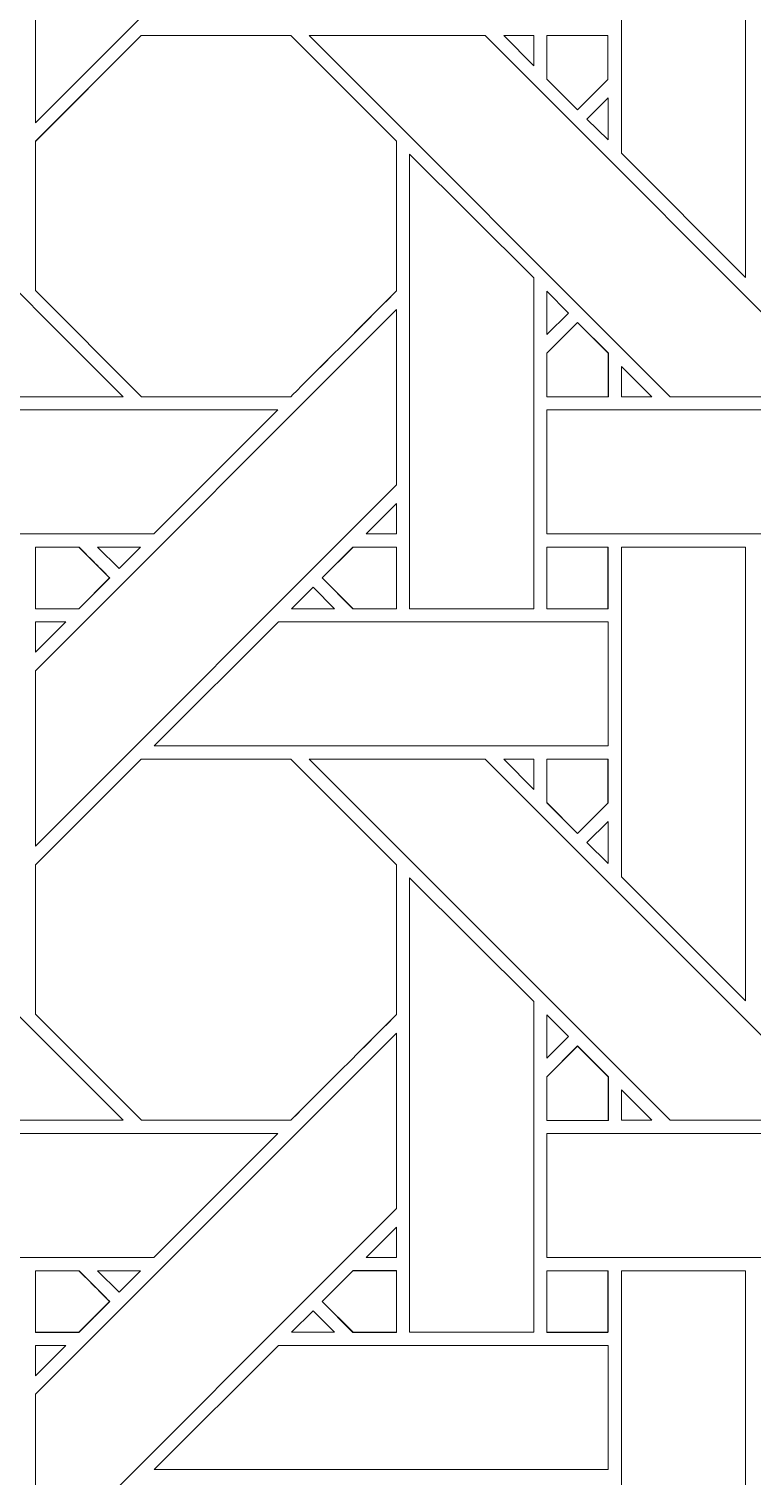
# Model space of a CAD drawing. Header units: inches. Extents: x 3.4 to 21.4, y 0.1 to 18.1.
# Drawn here: x 5.971 to 6.919, y 2.225 to 4.122 of the extents above; entities that cross this region are included whole.
import ezdxf

# ---------------------------------------------------------------- set-up
doc = ezdxf.new("R2010")
doc.units = ezdxf.units.IN
doc.header["$MEASUREMENT"] = 0
doc.layers.add('Design', color=7, linetype='Continuous', lineweight=0)

msp = doc.modelspace()

# ---------------------------------------------------------------- linework, layer by layer
at = {"layer": 'Design'}
for points, knots in [([(3.38285403781467, 18.09476386176223), (3.38285403781467, 18.09476386176223), (3.38285403781467, 0.0947638617621528), (3.38285403781467, 0.0947638617621528), (3.38285403781467, 0.0947638617621528), (21.38285319010416, 0.0947638617621528), (21.38285319010416, 0.0947638617621528), (21.38285319010416, 0.0947638617621528), (21.38285319010416, 18.09476386176223), (21.38285319010416, 18.09476386176223), (21.38285319010416, 18.09476386176223), (3.38285403781467, 18.09476386176223), (3.38285403781467, 18.09476386176223)], [0, 0, 0, 0, 1, 1, 1, 2, 2, 2, 3, 3, 3, 4, 4, 4, 4]), ([(4.240178465013311, 17.23743939418778), (4.240178465013311, 17.23743939418778), (4.240178465013311, 0.9520883293365487), (4.240178465013311, 0.9520883293365487), (4.240178465013311, 0.9520883293365487), (20.52552876290555, 0.9520883293365487), (20.52552876290555, 0.9520883293365487), (20.52552876290555, 0.9520883293365487), (20.52552876290555, 17.23743939418778), (20.52552876290555, 17.23743939418778), (20.52552876290555, 17.23743939418778), (4.240178465013311, 17.23743939418778), (4.240178465013311, 17.23743939418778)], [0, 0, 0, 0, 1, 1, 1, 2, 2, 2, 3, 3, 3, 4, 4, 4, 4]), ([(6.115727742513032, 4.365862528483072), (6.165230645073797, 4.415086534288194), (6.397539774576822, 4.647565205891926), (6.45297071668838, 4.703037685818141), (6.45297071668838, 4.703037685818141), (6.45297071668838, 4.473008897569443), (6.45297071668838, 4.473008897569443), (6.45297071668838, 4.473008897569443), (5.979307386610255, 3.999352349175346), (5.979307386610255, 3.999352349175346), (5.979307386610255, 3.999352349175346), (5.979307386610255, 4.229448954264322), (5.979307386610255, 4.229448954264322), (5.979307386610255, 4.229448954264322), (6.115727742513032, 4.365862528483072), (6.115727742513032, 4.365862528483072)], [0, 0, 0, 0, 1, 1, 1, 2, 2, 2, 3, 3, 3, 4, 4, 4, 5, 5, 5, 5]), ([(6.910884433322482, 4.391563415527343), (6.910884433322482, 4.391563415527343), (6.910884433322482, 3.796440124511718), (6.910884433322482, 3.796440124511718), (6.910884433322482, 3.796440124511718), (6.747973124186197, 3.959358215332031), (6.747973124186197, 3.959358215332031), (6.747973124186197, 3.959358215332031), (6.747973124186197, 4.391563415527343), (6.747973124186197, 4.391563415527343), (6.747973124186197, 4.391563415527343), (6.910884433322482, 4.391563415527343), (6.910884433322482, 4.391563415527343)], [0, 0, 0, 0, 1, 1, 1, 2, 2, 2, 3, 3, 3, 4, 4, 4, 4]), ([(5.620664808485255, 4.113699171278211), (5.620664808485255, 4.113699171278211), (6.094314575195324, 3.640042622884114), (6.094314575195324, 3.640042622884114), (6.094314575195324, 3.640042622884114), (5.863285488552516, 3.640042622884114), (5.863285488552516, 3.640042622884114), (5.863285488552516, 3.640042622884114), (5.389723883734808, 4.113699171278211), (5.389723883734808, 4.113699171278211), (5.389723883734808, 4.113699171278211), (5.620664808485255, 4.113699171278211), (5.620664808485255, 4.113699171278211)], [0, 0, 0, 0, 1, 1, 1, 2, 2, 2, 3, 3, 3, 4, 4, 4, 4]), ([(6.314263237847221, 3.639999389648437), (6.314263237847221, 3.639999389648437), (6.118487887912338, 3.639999389648437), (6.118487887912338, 3.639999389648437), (6.118487887912338, 3.639999389648437), (5.979184468587239, 3.77921888563368), (5.979184468587239, 3.77921888563368), (5.979184468587239, 3.77921888563368), (5.979184468587239, 3.974882337782117), (5.979184468587239, 3.974882337782117), (5.979184468587239, 3.974882337782117), (6.11794704861111, 4.113623725043402), (6.11794704861111, 4.113623725043402), (6.11794704861111, 4.113623725043402), (6.314215766059027, 4.113623725043402), (6.314215766059027, 4.113623725043402), (6.314215766059027, 4.113623725043402), (6.452906290690116, 3.974920484754774), (6.452906290690116, 3.974920484754774), (6.452906290690116, 3.974920484754774), (6.452906290690116, 3.778706020779079), (6.452906290690116, 3.778706020779079), (6.435107760959213, 3.760771009657117), (6.323248121473524, 3.64901140001085), (6.314263237847221, 3.639999389648437)], [0, 0, 0, 0, 1, 1, 1, 2, 2, 2, 3, 3, 3, 4, 4, 4, 5, 5, 5, 6, 6, 6, 7, 7, 7, 8, 8, 8, 8]), ([(5.979307386610255, 3.974957784016926), (5.979307386610255, 3.974957784016926), (6.11794704861111, 4.113623725043402), (6.11794704861111, 4.113623725043402), (6.11794704861111, 4.113623725043402), (6.314215766059027, 4.113623725043402), (6.314215766059027, 4.113623725043402), (6.314215766059027, 4.113623725043402), (6.452906290690116, 3.974920484754774), (6.452906290690116, 3.974920484754774), (6.452906290690116, 3.974920484754774), (6.452906290690116, 3.778706020779079), (6.452906290690116, 3.778706020779079), (6.435018751356336, 3.760682847764756), (6.323179456922755, 3.648943583170572), (6.314263237847221, 3.639999389648437), (6.314263237847221, 3.639999389648437), (6.118487887912338, 3.639999389648437), (6.118487887912338, 3.639999389648437), (6.118487887912338, 3.639999389648437), (5.979307386610255, 3.77930196126302), (5.979307386610255, 3.77930196126302), (5.979307386610255, 3.77930196126302), (5.979307386610255, 3.974957784016926), (5.979307386610255, 3.974957784016926)], [0, 0, 0, 0, 1, 1, 1, 2, 2, 2, 3, 3, 3, 4, 4, 4, 5, 5, 5, 6, 6, 6, 7, 7, 7, 8, 8, 8, 8]), ([(6.338453504774305, 4.113699171278211), (6.338453504774305, 4.113699171278211), (6.569393581814235, 4.113699171278211), (6.569393581814235, 4.113699171278211), (6.569393581814235, 4.113699171278211), (7.043044196234808, 3.640042622884114), (7.043044196234808, 3.640042622884114), (7.043044196234808, 3.640042622884114), (6.812014261881509, 3.640042622884114), (6.812014261881509, 3.640042622884114), (6.812014261881509, 3.640042622884114), (6.338453504774305, 4.113699171278211), (6.338453504774305, 4.113699171278211)], [0, 0, 0, 0, 1, 1, 1, 2, 2, 2, 3, 3, 3, 4, 4, 4, 4]), ([(6.6329591539171, 4.113685607910156), (6.6329591539171, 4.113685607910156), (6.6329591539171, 4.073855082194009), (6.6329591539171, 4.073855082194009), (6.6329591539171, 4.073855082194009), (6.593516031901041, 4.113685607910156), (6.593516031901041, 4.113685607910156), (6.593516031901041, 4.113685607910156), (6.6329591539171, 4.113685607910156), (6.6329591539171, 4.113685607910156)], [0, 0, 0, 0, 1, 1, 1, 2, 2, 2, 3, 3, 3, 3]), ([(6.730339050292968, 4.113699171278211), (6.730339050292968, 4.113699171278211), (6.730339050292968, 4.056055704752603), (6.730339050292968, 4.056055704752603), (6.730339050292968, 4.056055704752603), (6.690377129448797, 4.01607428656684), (6.690377129448797, 4.01607428656684), (6.690377129448797, 4.01607428656684), (6.650077819824218, 4.056447347005208), (6.650077819824218, 4.056447347005208), (6.650077819824218, 4.056447347005208), (6.650077819824218, 4.113699171278211), (6.650077819824218, 4.113699171278211), (6.650077819824218, 4.113699171278211), (6.730339050292968, 4.113699171278211), (6.730339050292968, 4.113699171278211)], [0, 0, 0, 0, 1, 1, 1, 2, 2, 2, 3, 3, 3, 4, 4, 4, 5, 5, 5, 5]), ([(6.690500047471787, 4.016150580512152), (6.690500047471787, 4.016150580512152), (6.650077819824218, 4.056447347005208), (6.650077819824218, 4.056447347005208), (6.650077819824218, 4.056447347005208), (6.650077819824218, 4.113699171278211), (6.650077819824218, 4.113699171278211), (6.650077819824218, 4.113699171278211), (6.730339050292968, 4.113699171278211), (6.730339050292968, 4.113699171278211), (6.730339050292968, 4.113699171278211), (6.730339050292968, 4.056055704752603), (6.730339050292968, 4.056055704752603), (6.730339050292968, 4.056055704752603), (6.690500047471787, 4.016150580512152), (6.690500047471787, 4.016150580512152)], [0, 0, 0, 0, 1, 1, 1, 2, 2, 2, 3, 3, 3, 4, 4, 4, 5, 5, 5, 5]), ([(6.730426364474838, 4.031845940483941), (6.730426364474838, 4.031845940483941), (6.730426364474838, 3.97668711344401), (6.730426364474838, 3.97668711344401), (6.730426364474838, 3.97668711344401), (6.702656216091579, 4.004075792100694), (6.702656216091579, 4.004075792100694), (6.702656216091579, 4.004075792100694), (6.730426364474838, 4.031845940483941), (6.730426364474838, 4.031845940483941)], [0, 0, 0, 0, 1, 1, 1, 2, 2, 2, 3, 3, 3, 3]), ([(6.63287353515625, 3.795718722873263), (6.63287353515625, 3.795718722873263), (6.63287353515625, 3.362042744954426), (6.63287353515625, 3.362042744954426), (6.63287353515625, 3.362042744954426), (6.470108879937065, 3.362042744954426), (6.470108879937065, 3.362042744954426), (6.470108879937065, 3.362042744954426), (6.470108879937065, 3.957873874240451), (6.470108879937065, 3.957873874240451), (6.470108879937065, 3.957873874240451), (6.63287353515625, 3.795718722873263), (6.63287353515625, 3.795718722873263)], [0, 0, 0, 0, 1, 1, 1, 2, 2, 2, 3, 3, 3, 4, 4, 4, 4]), ([(6.650185479058172, 3.721474541558159), (6.650185479058172, 3.721474541558159), (6.650185479058172, 3.77823978000217), (6.650185479058172, 3.77823978000217), (6.650185479058172, 3.77823978000217), (6.678364223904079, 3.749653286404079), (6.678364223904079, 3.749653286404079), (6.678364223904079, 3.749653286404079), (6.650185479058172, 3.721474541558159), (6.650185479058172, 3.721474541558159)], [0, 0, 0, 0, 1, 1, 1, 2, 2, 2, 3, 3, 3, 3]), ([(5.979307386610255, 3.280720180935329), (5.979307386610255, 3.280720180935329), (6.45297071668838, 3.754308912489149), (6.45297071668838, 3.754308912489149), (6.45297071668838, 3.754308912489149), (6.45297071668838, 3.524280124240451), (6.45297071668838, 3.524280124240451), (6.45297071668838, 3.524280124240451), (5.979307386610255, 3.05062272813585), (5.979307386610255, 3.05062272813585), (5.979307386610255, 3.05062272813585), (5.979307386610255, 3.280720180935329), (5.979307386610255, 3.280720180935329)], [0, 0, 0, 0, 1, 1, 1, 2, 2, 2, 3, 3, 3, 4, 4, 4, 4]), ([(6.650062561035156, 3.639735751681857), (6.650062561035156, 3.639735751681857), (6.650062561035156, 3.697024875217013), (6.650062561035156, 3.697024875217013), (6.650062561035156, 3.697024875217013), (6.690449184841579, 3.737391153971354), (6.690449184841579, 3.737391153971354), (6.690449184841579, 3.737391153971354), (6.730718824598524, 3.697031656901041), (6.730718824598524, 3.697031656901041), (6.730718824598524, 3.697031656901041), (6.730718824598524, 3.639735751681857), (6.730718824598524, 3.639735751681857), (6.730718824598524, 3.639735751681857), (6.650062561035156, 3.639735751681857), (6.650062561035156, 3.639735751681857)], [0, 0, 0, 0, 1, 1, 1, 2, 2, 2, 3, 3, 3, 4, 4, 4, 5, 5, 5, 5]), ([(6.690449184841579, 3.737391153971354), (6.690449184841579, 3.737391153971354), (6.730841742621527, 3.697107950846354), (6.730841742621527, 3.697107950846354), (6.730841742621527, 3.697107950846354), (6.730841742621527, 3.639811197916666), (6.730841742621527, 3.639811197916666), (6.730841742621527, 3.639811197916666), (6.650185479058172, 3.639811197916666), (6.650185479058172, 3.639811197916666), (6.650185479058172, 3.639811197916666), (6.650185479058172, 3.697094387478298), (6.650185479058172, 3.697094387478298), (6.650185479058172, 3.697094387478298), (6.690449184841579, 3.737391153971354), (6.690449184841579, 3.737391153971354)], [0, 0, 0, 0, 1, 1, 1, 2, 2, 2, 3, 3, 3, 4, 4, 4, 5, 5, 5, 5]), ([(6.787804497612846, 3.640042622884114), (6.787804497612846, 3.640042622884114), (6.748089260525185, 3.640042622884114), (6.748089260525185, 3.640042622884114), (6.748089260525185, 3.640042622884114), (6.748089260525185, 3.679833306206596), (6.748089260525185, 3.679833306206596), (6.748089260525185, 3.679833306206596), (6.787804497612846, 3.640042622884114), (6.787804497612846, 3.640042622884114)], [0, 0, 0, 0, 1, 1, 1, 2, 2, 2, 3, 3, 3, 3]), ([(5.701456705729166, 3.460095723470051), (5.701456705729166, 3.460095723470051), (5.701456705729166, 3.622781541612412), (5.701456705729166, 3.622781541612412), (5.701456705729166, 3.622781541612412), (6.297158983018662, 3.622781541612412), (6.297158983018662, 3.622781541612412), (6.297158983018662, 3.622781541612412), (6.134424845377616, 3.460095723470051), (6.134424845377616, 3.460095723470051), (6.134424845377616, 3.460095723470051), (5.701456705729166, 3.460095723470051), (5.701456705729166, 3.460095723470051)], [0, 0, 0, 0, 1, 1, 1, 2, 2, 2, 3, 3, 3, 4, 4, 4, 4]), ([(6.650185479058172, 3.460095723470051), (6.650185479058172, 3.460095723470051), (6.650185479058172, 3.622781541612412), (6.650185479058172, 3.622781541612412), (6.650185479058172, 3.622781541612412), (7.245887756347656, 3.622781541612412), (7.245887756347656, 3.622781541612412), (7.245887756347656, 3.622781541612412), (7.083153618706596, 3.460095723470051), (7.083153618706596, 3.460095723470051), (7.083153618706596, 3.460095723470051), (6.650185479058172, 3.460095723470051), (6.650185479058172, 3.460095723470051)], [0, 0, 0, 0, 1, 1, 1, 2, 2, 2, 3, 3, 3, 4, 4, 4, 4]), ([(6.413214789496527, 3.460122850206162), (6.413214789496527, 3.460122850206162), (6.452977498372407, 3.499885559082031), (6.452977498372407, 3.499885559082031), (6.452977498372407, 3.499885559082031), (6.452977498372407, 3.460122850206162), (6.452977498372407, 3.460122850206162), (6.452977498372407, 3.460122850206162), (6.413214789496527, 3.460122850206162), (6.413214789496527, 3.460122850206162)], [0, 0, 0, 0, 1, 1, 1, 2, 2, 2, 3, 3, 3, 3]), ([(5.979184468587239, 3.361966451009114), (5.979184468587239, 3.361966451009114), (5.979184468587239, 3.442738003200954), (5.979184468587239, 3.442738003200954), (5.979184468587239, 3.442738003200954), (6.036248948838975, 3.442738003200954), (6.036248948838975, 3.442738003200954), (6.041387769911024, 3.437626308865016), (6.072159661187066, 3.406813727484808), (6.076583862304699, 3.402389526367187), (6.076583862304699, 3.402389526367187), (6.036160786946614, 3.361966451009114), (6.036160786946614, 3.361966451009114), (6.036160786946614, 3.361966451009114), (5.979184468587239, 3.361966451009114), (5.979184468587239, 3.361966451009114)], [0, 0, 0, 0, 1, 1, 1, 2, 2, 2, 3, 3, 3, 4, 4, 4, 5, 5, 5, 5]), ([(5.979307386610255, 3.362056308322482), (5.979307386610255, 3.362056308322482), (5.979307386610255, 3.44283464219835), (5.979307386610255, 3.44283464219835), (5.979307386610255, 3.44283464219835), (6.036365085177963, 3.44283464219835), (6.036365085177963, 3.44283464219835), (6.041708204481336, 3.437525431315104), (6.076706780327691, 3.402472601996527), (6.076706780327691, 3.402472601996527), (6.076706780327691, 3.402472601996527), (6.036276923285602, 3.362056308322482), (6.036276923285602, 3.362056308322482), (6.036276923285602, 3.362056308322482), (5.979307386610255, 3.362056308322482), (5.979307386610255, 3.362056308322482)], [0, 0, 0, 0, 1, 1, 1, 2, 2, 2, 3, 3, 3, 4, 4, 4, 5, 5, 5, 5]), ([(6.060724894205741, 3.44283464219835), (6.060724894205741, 3.44283464219835), (6.117197672526041, 3.44283464219835), (6.117197672526041, 3.44283464219835), (6.117197672526041, 3.44283464219835), (6.088910420735676, 3.414642333984375), (6.088910420735676, 3.414642333984375), (6.088910420735676, 3.414642333984375), (6.060724894205741, 3.44283464219835), (6.060724894205741, 3.44283464219835)], [0, 0, 0, 0, 1, 1, 1, 2, 2, 2, 3, 3, 3, 3]), ([(6.395749409993489, 3.361952887641058), (6.395749409993489, 3.361952887641058), (6.355387369791666, 3.402335272894965), (6.355387369791666, 3.402335272894965), (6.355387369791666, 3.402335272894965), (6.395817226833766, 3.442758348253037), (6.395817226833766, 3.442758348253037), (6.395817226833766, 3.442758348253037), (6.452861362033419, 3.442758348253037), (6.452861362033419, 3.442758348253037), (6.452861362033419, 3.442758348253037), (6.452861362033419, 3.361952887641058), (6.452861362033419, 3.361952887641058), (6.452861362033419, 3.361952887641058), (6.395749409993489, 3.361952887641058), (6.395749409993489, 3.361952887641058)], [0, 0, 0, 0, 1, 1, 1, 2, 2, 2, 3, 3, 3, 4, 4, 4, 5, 5, 5, 5]), ([(6.355510287814669, 3.40243191189236), (6.355510287814669, 3.40243191189236), (6.395940144856782, 3.442848205566406), (6.395940144856782, 3.442848205566406), (6.395940144856782, 3.442848205566406), (6.452977498372407, 3.442848205566406), (6.452977498372407, 3.442848205566406), (6.452977498372407, 3.442848205566406), (6.452977498372407, 3.362042744954426), (6.452977498372407, 3.362042744954426), (6.452977498372407, 3.362042744954426), (6.395878261990016, 3.362042744954426), (6.395878261990016, 3.362042744954426), (6.395878261990016, 3.362042744954426), (6.355510287814669, 3.40243191189236), (6.355510287814669, 3.40243191189236)], [0, 0, 0, 0, 1, 1, 1, 2, 2, 2, 3, 3, 3, 4, 4, 4, 5, 5, 5, 5]), ([(6.650062561035156, 3.442738003200954), (6.650062561035156, 3.442738003200954), (6.73031022813585, 3.442738003200954), (6.73031022813585, 3.442738003200954), (6.73031022813585, 3.442738003200954), (6.73031022813585, 3.361952887641058), (6.73031022813585, 3.361952887641058), (6.73031022813585, 3.361952887641058), (6.650062561035156, 3.361952887641058), (6.650062561035156, 3.361952887641058), (6.650062561035156, 3.361952887641058), (6.650062561035156, 3.442738003200954), (6.650062561035156, 3.442738003200954)], [0, 0, 0, 0, 1, 1, 1, 2, 2, 2, 3, 3, 3, 4, 4, 4, 4]), ([(6.650185479058172, 3.362042744954426), (6.650185479058172, 3.362042744954426), (6.650185479058172, 3.44283464219835), (6.650185479058172, 3.44283464219835), (6.650185479058172, 3.44283464219835), (6.730426364474838, 3.44283464219835), (6.730426364474838, 3.44283464219835), (6.730426364474838, 3.44283464219835), (6.730426364474838, 3.362042744954426), (6.730426364474838, 3.362042744954426), (6.730426364474838, 3.362042744954426), (6.650185479058172, 3.362042744954426), (6.650185479058172, 3.362042744954426)], [0, 0, 0, 0, 1, 1, 1, 2, 2, 2, 3, 3, 3, 4, 4, 4, 4]), ([(6.910884433322482, 3.44283464219835), (6.910884433322482, 3.44283464219835), (6.910884433322482, 2.847711351182725), (6.910884433322482, 2.847711351182725), (6.910884433322482, 2.847711351182725), (6.747973124186197, 3.010628594292534), (6.747973124186197, 3.010628594292534), (6.747973124186197, 3.010628594292534), (6.747973124186197, 3.44283464219835), (6.747973124186197, 3.44283464219835), (6.747973124186197, 3.44283464219835), (6.910884433322482, 3.44283464219835), (6.910884433322482, 3.44283464219835)], [0, 0, 0, 0, 1, 1, 1, 2, 2, 2, 3, 3, 3, 4, 4, 4, 4]), ([(6.371641370985255, 3.362042744954426), (6.371641370985255, 3.362042744954426), (6.315127902560763, 3.362042744954426), (6.315127902560763, 3.362042744954426), (6.315127902560763, 3.362042744954426), (6.343394809299044, 3.39030287000868), (6.343394809299044, 3.39030287000868), (6.343394809299044, 3.39030287000868), (6.371641370985255, 3.362042744954426), (6.371641370985255, 3.362042744954426)], [0, 0, 0, 0, 1, 1, 1, 2, 2, 2, 3, 3, 3, 3]), ([(6.019137912326388, 3.344918145073784), (6.019137912326388, 3.344918145073784), (5.979307386610255, 3.305086771647135), (5.979307386610255, 3.305086771647135), (5.979307386610255, 3.305086771647135), (5.979307386610255, 3.344918145073784), (5.979307386610255, 3.344918145073784), (5.979307386610255, 3.344918145073784), (6.019137912326388, 3.344918145073784), (6.019137912326388, 3.344918145073784)], [0, 0, 0, 0, 1, 1, 1, 2, 2, 2, 3, 3, 3, 3]), ([(6.135146247016058, 3.18209499782986), (6.135146247016058, 3.18209499782986), (6.297995673285602, 3.344904581705729), (6.297995673285602, 3.344904581705729), (6.297995673285602, 3.344904581705729), (6.730426364474838, 3.344904581705729), (6.730426364474838, 3.344904581705729), (6.730426364474838, 3.344904581705729), (6.730426364474838, 3.18209499782986), (6.730426364474838, 3.18209499782986), (6.730426364474838, 3.18209499782986), (6.135146247016058, 3.18209499782986), (6.135146247016058, 3.18209499782986)], [0, 0, 0, 0, 1, 1, 1, 2, 2, 2, 3, 3, 3, 4, 4, 4, 4]), ([(5.389723883734808, 3.164970397949218), (5.389723883734808, 3.164970397949218), (5.620664808485255, 3.164970397949218), (5.620664808485255, 3.164970397949218), (5.620664808485255, 3.164970397949218), (6.094314575195324, 2.691313849555121), (6.094314575195324, 2.691313849555121), (6.094314575195324, 2.691313849555121), (5.863285488552516, 2.691313849555121), (5.863285488552516, 2.691313849555121), (5.863285488552516, 2.691313849555121), (5.389723883734808, 3.164970397949218), (5.389723883734808, 3.164970397949218)], [0, 0, 0, 0, 1, 1, 1, 2, 2, 2, 3, 3, 3, 4, 4, 4, 4]), ([(6.117891947428384, 3.164860195583766), (6.117891947428384, 3.164860195583766), (6.314099629720051, 3.164860195583766), (6.314099629720051, 3.164860195583766), (6.314099629720051, 3.164860195583766), (6.452847798665364, 3.026139153374565), (6.452847798665364, 3.026139153374565), (6.452847798665364, 3.026139153374565), (6.452847798665364, 2.829924689398871), (6.452847798665364, 2.829924689398871), (6.435049268934461, 2.811989678276909), (6.323125203450532, 2.700249565972221), (6.314140319824218, 2.691237555609808), (6.314140319824218, 2.691237555609808), (6.118429395887586, 2.691237555609808), (6.118429395887586, 2.691237555609808), (6.118429395887586, 2.691237555609808), (5.979184468587239, 2.830475701226128), (5.979184468587239, 2.830475701226128), (5.979184468587239, 2.830475701226128), (5.979184468587239, 3.026139153374565), (5.979184468587239, 3.026139153374565), (5.979184468587239, 3.026139153374565), (6.117891947428384, 3.164860195583766), (6.117891947428384, 3.164860195583766)], [0, 0, 0, 0, 1, 1, 1, 2, 2, 2, 3, 3, 3, 4, 4, 4, 5, 5, 5, 6, 6, 6, 7, 7, 7, 8, 8, 8, 8]), ([(5.979307386610255, 2.830572340223524), (5.979307386610255, 2.830572340223524), (5.979307386610255, 3.026229010687933), (5.979307386610255, 3.026229010687933), (5.979307386610255, 3.026229010687933), (6.118001302083333, 3.164956834581162), (6.118001302083333, 3.164956834581162), (6.118001302083333, 3.164956834581162), (6.314215766059027, 3.164956834581162), (6.314215766059027, 3.164956834581162), (6.314215766059027, 3.164956834581162), (6.452963935004352, 3.026229010687933), (6.452963935004352, 3.026229010687933), (6.452963935004352, 3.026229010687933), (6.452963935004352, 2.830014546712239), (6.452963935004352, 2.830014546712239), (6.435076395670572, 2.811991373697916), (6.323179456922755, 2.700270758734808), (6.314263237847221, 2.691327412923176), (6.314263237847221, 2.691327412923176), (6.118545532226574, 2.691327412923176), (6.118545532226574, 2.691327412923176), (6.118545532226574, 2.691327412923176), (5.979307386610255, 2.830572340223524), (5.979307386610255, 2.830572340223524)], [0, 0, 0, 0, 1, 1, 1, 2, 2, 2, 3, 3, 3, 4, 4, 4, 5, 5, 5, 6, 6, 6, 7, 7, 7, 8, 8, 8, 8]), ([(6.338453504774305, 3.164970397949218), (6.338453504774305, 3.164970397949218), (6.569393581814235, 3.164970397949218), (6.569393581814235, 3.164970397949218), (6.569393581814235, 3.164970397949218), (7.043044196234808, 2.691313849555121), (7.043044196234808, 2.691313849555121), (7.043044196234808, 2.691313849555121), (6.812014261881509, 2.691313849555121), (6.812014261881509, 2.691313849555121), (6.812014261881509, 2.691313849555121), (6.338453504774305, 3.164970397949218), (6.338453504774305, 3.164970397949218)], [0, 0, 0, 0, 1, 1, 1, 2, 2, 2, 3, 3, 3, 4, 4, 4, 4]), ([(6.6329591539171, 3.164956834581162), (6.6329591539171, 3.164956834581162), (6.6329591539171, 3.125139872233072), (6.6329591539171, 3.125139872233072), (6.6329591539171, 3.125139872233072), (6.593516031901041, 3.164956834581162), (6.593516031901041, 3.164956834581162), (6.593516031901041, 3.164956834581162), (6.6329591539171, 3.164956834581162), (6.6329591539171, 3.164956834581162)], [0, 0, 0, 0, 1, 1, 1, 2, 2, 2, 3, 3, 3, 3]), ([(6.73031022813585, 3.164873758951822), (6.73031022813585, 3.164873758951822), (6.73031022813585, 3.107277764214409), (6.73031022813585, 3.107277764214409), (6.73031022813585, 3.107277764214409), (6.690377129448797, 3.067331102159287), (6.690377129448797, 3.067331102159287), (6.690377129448797, 3.067331102159287), (6.6500489976671, 3.107666015625), (6.6500489976671, 3.107666015625), (6.6500489976671, 3.107666015625), (6.6500489976671, 3.164873758951822), (6.6500489976671, 3.164873758951822), (6.6500489976671, 3.164873758951822), (6.73031022813585, 3.164873758951822), (6.73031022813585, 3.164873758951822)], [0, 0, 0, 0, 1, 1, 1, 2, 2, 2, 3, 3, 3, 4, 4, 4, 5, 5, 5, 5]), ([(6.690493265787759, 3.067420959472656), (6.690493265787759, 3.067420959472656), (6.650165134006088, 3.107755872938367), (6.650165134006088, 3.107755872938367), (6.650165134006088, 3.107755872938367), (6.650165134006088, 3.164970397949218), (6.650165134006088, 3.164970397949218), (6.650165134006088, 3.164970397949218), (6.730426364474838, 3.164970397949218), (6.730426364474838, 3.164970397949218), (6.730426364474838, 3.164970397949218), (6.730426364474838, 3.10736083984375), (6.730426364474838, 3.10736083984375), (6.730426364474838, 3.10736083984375), (6.690493265787759, 3.067420959472656), (6.690493265787759, 3.067420959472656)], [0, 0, 0, 0, 1, 1, 1, 2, 2, 2, 3, 3, 3, 4, 4, 4, 5, 5, 5, 5]), ([(6.730426364474838, 3.083130730523003), (6.730426364474838, 3.083130730523003), (6.730426364474838, 3.027971055772569), (6.730426364474838, 3.027971055772569), (6.730426364474838, 3.027971055772569), (6.702656216091579, 3.055347018771701), (6.702656216091579, 3.055347018771701), (6.702656216091579, 3.055347018771701), (6.730426364474838, 3.083130730523003), (6.730426364474838, 3.083130730523003)], [0, 0, 0, 0, 1, 1, 1, 2, 2, 2, 3, 3, 3, 3]), ([(6.63287353515625, 2.847003512912326), (6.63287353515625, 2.847003512912326), (6.63287353515625, 2.413313971625433), (6.63287353515625, 2.413313971625433), (6.63287353515625, 2.413313971625433), (6.470108879937065, 2.413313971625433), (6.470108879937065, 2.413313971625433), (6.470108879937065, 2.413313971625433), (6.470108879937065, 3.009145100911458), (6.470108879937065, 3.009145100911458), (6.470108879937065, 3.009145100911458), (6.63287353515625, 2.847003512912326), (6.63287353515625, 2.847003512912326)], [0, 0, 0, 0, 1, 1, 1, 2, 2, 2, 3, 3, 3, 4, 4, 4, 4]), ([(6.650185479058172, 2.772759331597221), (6.650185479058172, 2.772759331597221), (6.650185479058172, 2.829511006673176), (6.650185479058172, 2.829511006673176), (6.650185479058172, 2.829511006673176), (6.678364223904079, 2.800937228732638), (6.678364223904079, 2.800937228732638), (6.678364223904079, 2.800937228732638), (6.650185479058172, 2.772759331597221), (6.650185479058172, 2.772759331597221)], [0, 0, 0, 0, 1, 1, 1, 2, 2, 2, 3, 3, 3, 3]), ([(5.979307386610255, 2.331990559895833), (5.979307386610255, 2.331990559895833), (6.45297071668838, 2.805592854817708), (6.45297071668838, 2.805592854817708), (6.45297071668838, 2.805592854817708), (6.45297071668838, 2.575550503200954), (6.45297071668838, 2.575550503200954), (6.45297071668838, 2.575550503200954), (5.979307386610255, 2.101893954806857), (5.979307386610255, 2.101893954806857), (5.979307386610255, 2.101893954806857), (5.979307386610255, 2.331990559895833), (5.979307386610255, 2.331990559895833)], [0, 0, 0, 0, 1, 1, 1, 2, 2, 2, 3, 3, 3, 4, 4, 4, 4]), ([(6.650062561035156, 2.690992567274305), (6.650062561035156, 2.690992567274305), (6.650062561035156, 2.748282538519965), (6.650062561035156, 2.748282538519965), (6.650062561035156, 2.748282538519965), (6.690390692816852, 2.788609822591145), (6.690390692816852, 2.788609822591145), (6.690390692816852, 2.788609822591145), (6.730718824598524, 2.748289320203992), (6.730718824598524, 2.748289320203992), (6.730718824598524, 2.748289320203992), (6.730718824598524, 2.690992567274305), (6.730718824598524, 2.690992567274305), (6.730718824598524, 2.690992567274305), (6.650062561035156, 2.690992567274305), (6.650062561035156, 2.690992567274305)], [0, 0, 0, 0, 1, 1, 1, 2, 2, 2, 3, 3, 3, 4, 4, 4, 5, 5, 5, 5]), ([(6.690506829155815, 2.788699679904513), (6.690506829155815, 2.788699679904513), (6.730841742621527, 2.748378329806857), (6.730841742621527, 2.748378329806857), (6.730841742621527, 2.748378329806857), (6.730841742621527, 2.691082424587673), (6.730841742621527, 2.691082424587673), (6.730841742621527, 2.691082424587673), (6.650185479058172, 2.691082424587673), (6.650185479058172, 2.691082424587673), (6.650185479058172, 2.691082424587673), (6.650185479058172, 2.748364766438801), (6.650185479058172, 2.748364766438801), (6.650185479058172, 2.748364766438801), (6.690506829155815, 2.788699679904513), (6.690506829155815, 2.788699679904513)], [0, 0, 0, 0, 1, 1, 1, 2, 2, 2, 3, 3, 3, 4, 4, 4, 5, 5, 5, 5]), ([(6.787804497612846, 2.691313849555121), (6.787804497612846, 2.691313849555121), (6.748089260525185, 2.691313849555121), (6.748089260525185, 2.691313849555121), (6.748089260525185, 2.691313849555121), (6.748089260525185, 2.7311036851671), (6.748089260525185, 2.7311036851671), (6.748089260525185, 2.7311036851671), (6.787804497612846, 2.691313849555121), (6.787804497612846, 2.691313849555121)], [0, 0, 0, 0, 1, 1, 1, 2, 2, 2, 3, 3, 3, 3]), ([(5.701456705729166, 2.511366102430555), (5.701456705729166, 2.511366102430555), (5.701456705729166, 2.674066331651475), (5.701456705729166, 2.674066331651475), (5.701456705729166, 2.674066331651475), (6.29716576470269, 2.674066331651475), (6.29716576470269, 2.674066331651475), (6.29716576470269, 2.674066331651475), (6.134424845377616, 2.511366102430555), (6.134424845377616, 2.511366102430555), (6.134424845377616, 2.511366102430555), (5.701456705729166, 2.511366102430555), (5.701456705729166, 2.511366102430555)], [0, 0, 0, 0, 1, 1, 1, 2, 2, 2, 3, 3, 3, 4, 4, 4, 4]), ([(6.650185479058172, 2.511366102430555), (6.650185479058172, 2.511366102430555), (6.650185479058172, 2.674066331651475), (6.650185479058172, 2.674066331651475), (6.650185479058172, 2.674066331651475), (7.245887756347656, 2.674066331651475), (7.245887756347656, 2.674066331651475), (7.245887756347656, 2.674066331651475), (7.083146837022568, 2.511366102430555), (7.083146837022568, 2.511366102430555), (7.083146837022568, 2.511366102430555), (6.650185479058172, 2.511366102430555), (6.650185479058172, 2.511366102430555)], [0, 0, 0, 0, 1, 1, 1, 2, 2, 2, 3, 3, 3, 4, 4, 4, 4]), ([(6.413214789496527, 2.51139407687717), (6.413214789496527, 2.51139407687717), (6.452977498372407, 2.551156785753037), (6.452977498372407, 2.551156785753037), (6.452977498372407, 2.551156785753037), (6.452977498372407, 2.51139407687717), (6.452977498372407, 2.51139407687717), (6.452977498372407, 2.51139407687717), (6.413214789496527, 2.51139407687717), (6.413214789496527, 2.51139407687717)], [0, 0, 0, 0, 1, 1, 1, 2, 2, 2, 3, 3, 3, 3]), ([(6.036248948838975, 2.493994818793402), (6.041387769911024, 2.488883124457465), (6.072159661187066, 2.458070543077256), (6.076583862304699, 2.453646341959635), (6.076583862304699, 2.453646341959635), (6.036160786946614, 2.413223266601562), (6.036160786946614, 2.413223266601562), (6.036160786946614, 2.413223266601562), (5.979184468587239, 2.413223266601562), (5.979184468587239, 2.413223266601562), (5.979184468587239, 2.413223266601562), (5.979184468587239, 2.493994818793402), (5.979184468587239, 2.493994818793402), (5.979184468587239, 2.493994818793402), (6.036248948838975, 2.493994818793402), (6.036248948838975, 2.493994818793402)], [0, 0, 0, 0, 1, 1, 1, 2, 2, 2, 3, 3, 3, 4, 4, 4, 5, 5, 5, 5]), ([(5.979307386610255, 2.413327534993489), (5.979307386610255, 2.413327534993489), (5.979307386610255, 2.494105868869357), (5.979307386610255, 2.494105868869357), (5.979307386610255, 2.494105868869357), (6.036371866861991, 2.494105868869357), (6.036371866861991, 2.494105868869357), (6.041612413194443, 2.4888916015625), (6.072411431206597, 2.458045111762152), (6.076706780327691, 2.453743828667534), (6.076706780327691, 2.453743828667534), (6.036276923285602, 2.413327534993489), (6.036276923285602, 2.413327534993489), (6.036276923285602, 2.413327534993489), (5.979307386610255, 2.413327534993489), (5.979307386610255, 2.413327534993489)], [0, 0, 0, 0, 1, 1, 1, 2, 2, 2, 3, 3, 3, 4, 4, 4, 5, 5, 5, 5]), ([(6.060731675889769, 2.494105868869357), (6.060731675889769, 2.494105868869357), (6.117197672526041, 2.494105868869357), (6.117197672526041, 2.494105868869357), (6.117197672526041, 2.494105868869357), (6.088910420735676, 2.465913560655381), (6.088910420735676, 2.465913560655381), (6.088910420735676, 2.465913560655381), (6.060731675889769, 2.494105868869357), (6.060731675889769, 2.494105868869357)], [0, 0, 0, 0, 1, 1, 1, 2, 2, 2, 3, 3, 3, 3]), ([(6.395749409993489, 2.413209703233506), (6.395749409993489, 2.413209703233506), (6.355387369791666, 2.453592088487412), (6.355387369791666, 2.453592088487412), (6.355387369791666, 2.453592088487412), (6.395817226833766, 2.494015163845486), (6.395817226833766, 2.494015163845486), (6.395817226833766, 2.494015163845486), (6.452861362033419, 2.494015163845486), (6.452861362033419, 2.494015163845486), (6.452861362033419, 2.494015163845486), (6.452861362033419, 2.413209703233506), (6.452861362033419, 2.413209703233506), (6.452861362033419, 2.413209703233506), (6.395749409993489, 2.413209703233506), (6.395749409993489, 2.413209703233506)], [0, 0, 0, 0, 1, 1, 1, 2, 2, 2, 3, 3, 3, 4, 4, 4, 5, 5, 5, 5]), ([(6.355510287814669, 2.453703138563367), (6.355510287814669, 2.453703138563367), (6.395933363172755, 2.494119432237412), (6.395933363172755, 2.494119432237412), (6.395933363172755, 2.494119432237412), (6.452977498372407, 2.494119432237412), (6.452977498372407, 2.494119432237412), (6.452977498372407, 2.494119432237412), (6.452977498372407, 2.413313971625433), (6.452977498372407, 2.413313971625433), (6.452977498372407, 2.413313971625433), (6.395878261990016, 2.413313971625433), (6.395878261990016, 2.413313971625433), (6.395878261990016, 2.413313971625433), (6.355510287814669, 2.453703138563367), (6.355510287814669, 2.453703138563367)], [0, 0, 0, 0, 1, 1, 1, 2, 2, 2, 3, 3, 3, 4, 4, 4, 5, 5, 5, 5]), ([(6.650062561035156, 2.493994818793402), (6.650062561035156, 2.493994818793402), (6.73031022813585, 2.493994818793402), (6.73031022813585, 2.493994818793402), (6.73031022813585, 2.493994818793402), (6.73031022813585, 2.413209703233506), (6.73031022813585, 2.413209703233506), (6.73031022813585, 2.413209703233506), (6.650062561035156, 2.413209703233506), (6.650062561035156, 2.413209703233506), (6.650062561035156, 2.413209703233506), (6.650062561035156, 2.493994818793402), (6.650062561035156, 2.493994818793402)], [0, 0, 0, 0, 1, 1, 1, 2, 2, 2, 3, 3, 3, 4, 4, 4, 4]), ([(6.650185479058172, 2.413313971625433), (6.650185479058172, 2.413313971625433), (6.650185479058172, 2.494105868869357), (6.650185479058172, 2.494105868869357), (6.650185479058172, 2.494105868869357), (6.730426364474838, 2.494105868869357), (6.730426364474838, 2.494105868869357), (6.730426364474838, 2.494105868869357), (6.730426364474838, 2.413313971625433), (6.730426364474838, 2.413313971625433), (6.730426364474838, 2.413313971625433), (6.650185479058172, 2.413313971625433), (6.650185479058172, 2.413313971625433)], [0, 0, 0, 0, 1, 1, 1, 2, 2, 2, 3, 3, 3, 4, 4, 4, 4]), ([(6.910884433322482, 2.494105868869357), (6.910884433322482, 2.494105868869357), (6.910884433322482, 1.898981730143228), (6.910884433322482, 1.898981730143228), (6.910884433322482, 1.898981730143228), (6.747973124186197, 2.061899820963541), (6.747973124186197, 2.061899820963541), (6.747973124186197, 2.061899820963541), (6.747973124186197, 2.494105868869357), (6.747973124186197, 2.494105868869357), (6.747973124186197, 2.494105868869357), (6.910884433322482, 2.494105868869357), (6.910884433322482, 2.494105868869357)], [0, 0, 0, 0, 1, 1, 1, 2, 2, 2, 3, 3, 3, 4, 4, 4, 4]), ([(6.371641370985255, 2.413313971625433), (6.371641370985255, 2.413313971625433), (6.315127902560763, 2.413313971625433), (6.315127902560763, 2.413313971625433), (6.315127902560763, 2.413313971625433), (6.343394809299044, 2.441587660047742), (6.343394809299044, 2.441587660047742), (6.343394809299044, 2.441587660047742), (6.371641370985255, 2.413313971625433), (6.371641370985255, 2.413313971625433)], [0, 0, 0, 0, 1, 1, 1, 2, 2, 2, 3, 3, 3, 3]), ([(6.019137912326388, 2.396188524034287), (6.019137912326388, 2.396188524034287), (5.979307386610255, 2.356357998318142), (5.979307386610255, 2.356357998318142), (5.979307386610255, 2.356357998318142), (5.979307386610255, 2.396188524034287), (5.979307386610255, 2.396188524034287), (5.979307386610255, 2.396188524034287), (6.019137912326388, 2.396188524034287), (6.019137912326388, 2.396188524034287)], [0, 0, 0, 0, 1, 1, 1, 2, 2, 2, 3, 3, 3, 3]), ([(6.135146247016058, 2.233366224500867), (6.135146247016058, 2.233366224500867), (6.297995673285602, 2.396188524034287), (6.297995673285602, 2.396188524034287), (6.297995673285602, 2.396188524034287), (6.730426364474838, 2.396188524034287), (6.730426364474838, 2.396188524034287), (6.730426364474838, 2.396188524034287), (6.730426364474838, 2.233366224500867), (6.730426364474838, 2.233366224500867), (6.730426364474838, 2.233366224500867), (6.135146247016058, 2.233366224500867), (6.135146247016058, 2.233366224500867)], [0, 0, 0, 0, 1, 1, 1, 2, 2, 2, 3, 3, 3, 4, 4, 4, 4])]:
    msp.add_open_spline(points, degree=3, knots=knots, dxfattribs=at)

doc.saveas('drawing.dxf')
